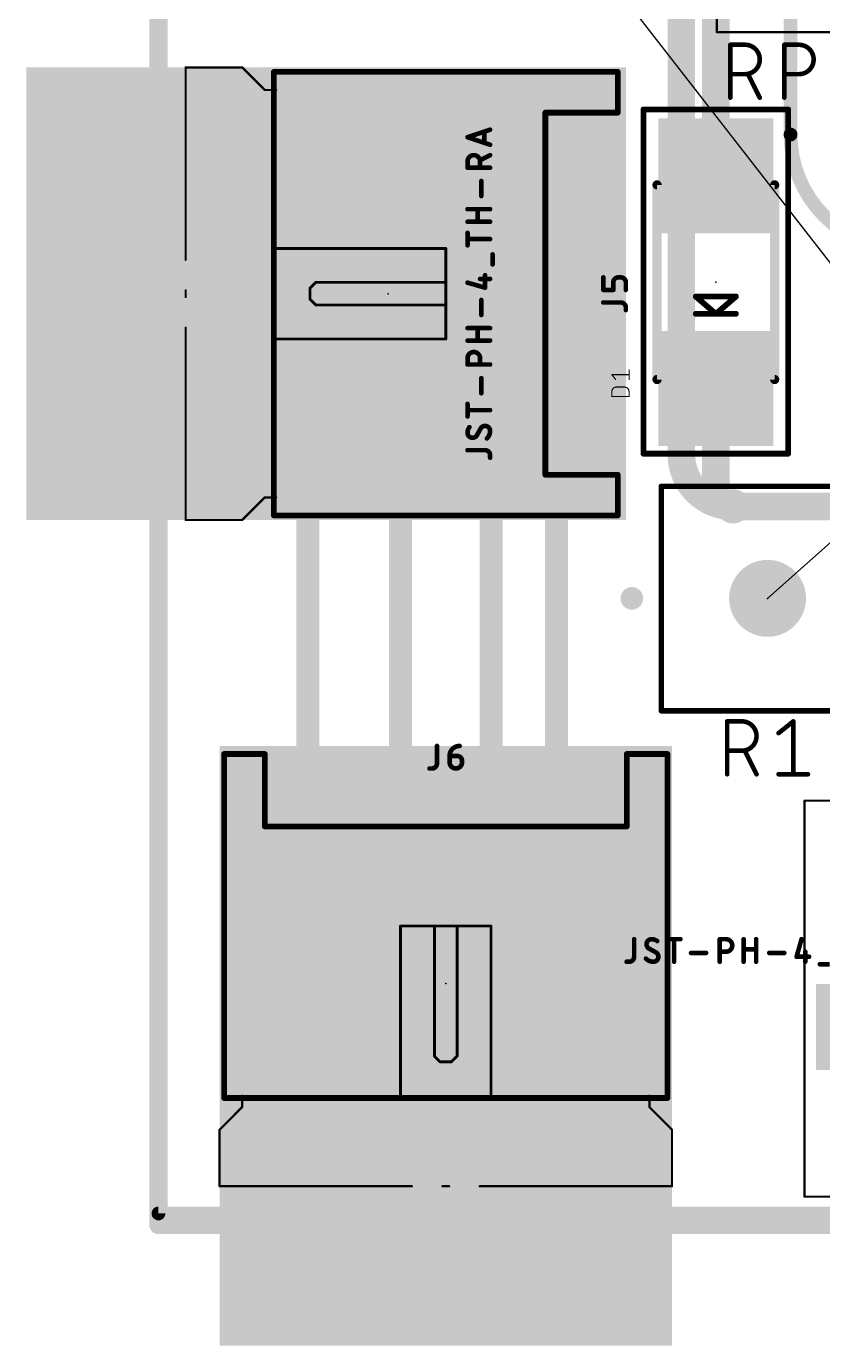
# Model space of a CAD drawing. Extents: x 33.9 to 86.6, y 2.2 to 57.4.
# Drawn here: x 33.91 to 51.51, y 2.16 to 31.31 of the extents above; entities that cross this region are included whole.
import ezdxf

# ---------------------------------------------------------------- set-up
doc = ezdxf.new("R2010")
doc.units = 0
for name, color, linetype in [('1', 12, 'CONTINUOUS'), ('16', 132, 'CONTINUOUS'), ('17', 110, 'CONTINUOUS'), ('18', 110, 'CONTINUOUS'), ('19', 53, 'CONTINUOUS'), ('20', 31, 'CONTINUOUS'), ('21', 253, 'CONTINUOUS'), ('23', 53, 'CONTINUOUS'), ('25', 253, 'CONTINUOUS'), ('27', 253, 'CONTINUOUS'), ('39', 12, 'CONTINUOUS'), ('51', 253, 'CONTINUOUS')]:
    doc.layers.add(name, color=color, linetype=linetype)

# ---------------------------------------------------------------- blocks, each defined once
blk = doc.blocks.new('RECT')
blk.add_solid([(-0.5, -0.5), (0.5, -0.5), (-0.5, 0.5), (0.5, 0.5)])
blk = doc.blocks.new('SQUAREP')
blk.add_solid([(-0.5, -0.5), (0.5, -0.5), (-0.5, 0.5), (0.5, 0.5)])
blk = doc.blocks.new('ROUNDP')
at = {"const_width": 0.5}
blk.add_lwpolyline([(0, -0.25, 1), (0, 0.25, 1), (0, -0.25)], format="xyb", dxfattribs=at)
blk = doc.blocks.new('ROUNDV')
at = {"const_width": 0.5}
blk.add_lwpolyline([(0, -0.25, 1), (0, 0.25, 1), (0, -0.25)], format="xyb", dxfattribs=at)

msp = doc.modelspace()

# ---------------------------------------------------------------- linework, layer by layer
at = {"layer": '1'}
for points, const_width in [([(50.8, 33.02), (50.8, 28.915)], 0.3048), ([(49.149, 31.75), (49.149, 28.0035)], 0.6096), ([(45.63, 28.4), (42.672, 28.4)], 0.508), ([(45.63, 26.4), (44.72, 26.4)], 0.508), ([(40.132, 25.86), (40.132, 13.928)], 0.508), ([(42.18, 23.86), (42.18, 13.88)], 0.508), ([(49.149, 21.082), (49.149, 23.3045)], 0.6096), ([(44.18, 22.95), (44.18, 13.88)], 0.508), ([(45.63, 22.4), (45.63, 14.43)], 0.508)]:
    msp.add_lwpolyline(points, dxfattribs=dict(at, const_width=const_width))
for points, const_width in [([(50.8, 28.915, 0.4142), (53.34, 26.375)], 0.3048), ([(50.8762, 28.915, 1), (50.7238, 28.915)], 0.1524), ([(50.7238, 28.915, 1), (50.8762, 28.915)], 0.1524), ([(42.672, 28.4, 0.4142), (40.132, 25.86)], 0.508), ([(42.672, 28.527, 1), (42.672, 28.273)], 0.254), ([(42.672, 28.273, 1), (42.672, 28.527)], 0.254), ([(45.63, 28.273, 1), (45.63, 28.527)], 0.254), ([(48.9966, 28.0035, 1), (49.3014, 28.0035)], 0.3048), ([(44.72, 26.4, 0.4142), (42.18, 23.86)], 0.508), ([(44.72, 26.527, 1), (44.72, 26.273)], 0.254), ([(44.72, 26.273, 1), (44.72, 26.527)], 0.254), ([(45.63, 26.273, 1), (45.63, 26.527)], 0.254), ([(40.259, 25.86, 1), (40.005, 25.86)], 0.254), ([(40.005, 25.86, 1), (40.259, 25.86)], 0.254), ([(45.63, 24.4, 0.4142), (44.18, 22.95)], 0.508), ([(45.63, 24.273, 1), (45.63, 24.527)], 0.254), ([(42.307, 23.86, 1), (42.053, 23.86)], 0.254), ([(42.053, 23.86, 1), (42.307, 23.86)], 0.254), ([(49.3014, 23.3045, 1), (48.9966, 23.3045)], 0.3048), ([(44.307, 22.95, 1), (44.053, 22.95)], 0.254), ([(44.053, 22.95, 1), (44.307, 22.95)], 0.254), ([(45.757, 22.4, 1), (45.503, 22.4)], 0.254), ([(49.149, 21.082, 0.4142), (49.53, 20.701)], 0.6096), ([(49.3014, 21.082, 1), (48.9966, 21.082)], 0.3048), ([(48.9966, 21.082, 1), (49.3014, 21.082)], 0.3048), ([(49.53, 20.5486, 1), (49.53, 20.8534)], 0.3048), ([(45.63, 14.43, 0.4142), (46.18, 13.88)], 0.508), ([(45.757, 14.43, 1), (45.503, 14.43)], 0.254), ([(45.503, 14.43, 1), (45.757, 14.43)], 0.254), ([(40.132, 13.928, 0.4142), (40.18, 13.88)], 0.508), ([(40.259, 13.928, 1), (40.005, 13.928)], 0.254), ([(40.005, 13.928, 1), (40.259, 13.928)], 0.254), ([(40.18, 13.753, 1), (40.18, 14.007)], 0.254), ([(42.053, 13.88, 1), (42.307, 13.88)], 0.254), ([(44.053, 13.88, 1), (44.307, 13.88)], 0.254), ([(46.18, 13.753, 1), (46.18, 14.007)], 0.254)]:
    msp.add_lwpolyline(points, format="xyb", dxfattribs=dict(at, const_width=const_width))
at = {"layer": '16'}
for points, const_width in [([(48.387, 50.927), (48.387, 21.844)], 0.6096), ([(36.83, 45.72), (36.83, 5.08)], 0.3048), ([(62.23, 20.701), (49.53, 20.701)], 0.6096), ([(36.83, 5.08), (80.01, 5.08)], 0.3048)]:
    msp.add_lwpolyline(points, dxfattribs=dict(at, const_width=const_width))
for points, const_width in [([(48.387, 21.844, 0.4142), (49.53, 20.701)], 0.6096), ([(48.5394, 21.844, 1), (48.2346, 21.844)], 0.3048), ([(48.387, 21.844, 0.4142), (49.53, 20.701)], 0.6096), ([(48.5394, 21.844, 1), (48.2346, 21.844)], 0.3048), ([(48.2346, 21.844, 1), (48.5394, 21.844)], 0.3048), ([(49.53, 20.8534, 1), (49.53, 20.5486)], 0.3048), ([(49.53, 20.5486, 1), (49.53, 20.8534)], 0.3048), ([(49.53, 20.5486, 1), (49.53, 20.8534)], 0.3048), ([(36.83, 5.1562, 1), (36.83, 5.0038)], 0.1524), ([(36.7538, 5.08, 1), (36.9062, 5.08)], 0.1524)]:
    msp.add_lwpolyline(points, format="xyb", dxfattribs=dict(at, const_width=const_width))
at = {"layer": '19'}
for p, q in [((53.591, 23.622), (39.37, 41.91)), ((50.292, 18.669), (53.721, 21.717))]:
    msp.add_line(p, q, dxfattribs=at)
at = {"layer": '20', "const_width": 0.4064}
for points in [[(36.83, 43.18), (36.83, 4.826)], [(79.756, 4.826), (36.83, 4.826)]]:
    msp.add_lwpolyline(points, dxfattribs=at)
at = {"layer": '20', "const_width": 0.2032}
for points in [[(36.83, 4.9276, 1), (36.83, 4.7244)], [(36.7284, 4.826, 1), (36.9316, 4.826)]]:
    msp.add_lwpolyline(points, format="xyb", dxfattribs=at)
at = {"layer": '21'}
for points, const_width in [([(39.38, 20.5), (39.38, 30.3)], 0.127), ([(39.38, 30.3), (46.98, 30.3)], 0.127), ([(46.98, 30.3), (46.98, 29.4)], 0.127), ([(46.98, 29.4), (45.38, 29.4)], 0.127), ([(47.549, 21.865), (47.549, 29.47)], 0.127), ([(47.549, 29.47), (47.755, 29.47)], 0.127), ([(47.755, 29.47), (47.8125, 29.47)], 0.127), ([(47.755, 29.47), (50.749, 29.47)], 0.127), ([(50.749, 29.47), (50.749, 21.865)], 0.127), ([(49.5935, 25.3365), (48.7045, 25.3365)], 0.127), ([(48.7045, 25.3365), (49.149, 24.9555)], 0.127), ([(49.149, 24.9555), (49.5935, 25.3365)], 0.127), ([(49.5935, 24.9555), (48.7045, 24.9555)], 0.127), ([(50.295, 21.865), (47.549, 21.865)], 0.127), ([(50.543, 21.865), (50.295, 21.865)], 0.127), ([(50.749, 21.865), (50.295, 21.865)], 0.127), ([(45.38, 21.4), (46.98, 21.4)], 0.127), ([(46.98, 21.4), (46.98, 20.5)], 0.127), ([(47.942, 16.184), (47.942, 21.144)], 0.12), ([(47.942, 21.144), (57.722, 21.144)], 0.12), ([(46.98, 20.5), (39.38, 20.5)], 0.127), ([(57.722, 16.184), (47.942, 16.184)], 0.12), ([(38.28, 7.63), (38.28, 15.23)], 0.127), ([(38.28, 15.23), (39.18, 15.23)], 0.127), ([(39.18, 15.23), (39.18, 13.63)], 0.127), ([(47.18, 13.63), (47.18, 15.23)], 0.127), ([(47.18, 15.23), (48.08, 15.23)], 0.127), ([(48.08, 15.23), (48.08, 7.63)], 0.127), ([(48.08, 7.63), (38.28, 7.63)], 0.127)]:
    msp.add_lwpolyline(points, dxfattribs=dict(at, const_width=const_width))
for points, const_width in [([(39.4118, 30.3, 1), (39.3483, 30.3)], 0.0635), ([(39.38, 30.3317, 1), (39.38, 30.2683)], 0.0635), ([(47.0118, 30.3, 1), (46.9483, 30.3)], 0.0635), ([(46.98, 30.2683, 1), (46.98, 30.3317)], 0.0635), ([(45.38, 29.4318, 1), (45.38, 29.3683)], 0.0635), ([(46.98, 29.3683, 1), (46.98, 29.4318)], 0.0635), ([(47.5808, 29.47, 1), (47.5172, 29.47)], 0.0635), ([(47.549, 29.5018, 1), (47.549, 29.4383)], 0.0635), ([(47.755, 29.5018, 1), (47.755, 29.4383)], 0.0635), ([(47.755, 29.5018, 1), (47.755, 29.4383)], 0.0635), ([(47.755, 29.4383, 1), (47.755, 29.5018)], 0.0635), ([(47.8125, 29.4383, 1), (47.8125, 29.5018)], 0.0635), ([(50.7808, 29.47, 1), (50.7172, 29.47)], 0.0635), ([(50.749, 29.4383, 1), (50.749, 29.5018)], 0.0635), ([(46.9483, 29.4, 1), (47.0118, 29.4)], 0.0635), ([(48.7045, 25.3682, 1), (48.7045, 25.3048)], 0.0635), ([(48.7252, 25.3606, 1), (48.6838, 25.3124)], 0.0635), ([(49.6142, 25.3124, 1), (49.5728, 25.3606)], 0.0635), ([(49.5935, 25.3048, 1), (49.5935, 25.3682)], 0.0635), ([(48.7045, 24.9872, 1), (48.7045, 24.9238)], 0.0635), ([(49.1283, 24.9796, 1), (49.1697, 24.9314)], 0.0635), ([(49.1283, 24.9314, 1), (49.1697, 24.9796)], 0.0635), ([(49.5935, 24.9238, 1), (49.5935, 24.9872)], 0.0635), ([(47.549, 21.8968, 1), (47.549, 21.8333)], 0.0635), ([(47.5172, 21.865, 1), (47.5808, 21.865)], 0.0635), ([(50.295, 21.8968, 1), (50.295, 21.8333)], 0.0635), ([(50.295, 21.8968, 1), (50.295, 21.8333)], 0.0635), ([(50.295, 21.8333, 1), (50.295, 21.8968)], 0.0635), ([(50.543, 21.8333, 1), (50.543, 21.8968)], 0.0635), ([(50.7172, 21.865, 1), (50.7808, 21.865)], 0.0635), ([(50.749, 21.8333, 1), (50.749, 21.8968)], 0.0635), ([(45.38, 21.4318, 1), (45.38, 21.3683)], 0.0635), ([(47.0118, 21.4, 1), (46.9483, 21.4)], 0.0635), ([(46.98, 21.3683, 1), (46.98, 21.4318)], 0.0635), ([(47.972, 21.144, 1), (47.912, 21.144)], 0.06), ([(47.942, 21.174, 1), (47.942, 21.114)], 0.06), ([(39.38, 20.5317, 1), (39.38, 20.4683)], 0.0635), ([(39.3483, 20.5, 1), (39.4118, 20.5)], 0.0635), ([(46.9483, 20.5, 1), (47.0118, 20.5)], 0.0635), ([(46.98, 20.4683, 1), (46.98, 20.5317)], 0.0635), ([(47.292, 18.544, 1), (47.292, 18.794, 1), (47.292, 18.544)], 0.25), ([(47.942, 16.214, 1), (47.942, 16.154)], 0.06), ([(47.912, 16.184, 1), (47.972, 16.184)], 0.06), ([(38.3118, 15.23, 1), (38.2482, 15.23)], 0.0635), ([(38.28, 15.2618, 1), (38.28, 15.1982)], 0.0635), ([(39.2118, 15.23, 1), (39.1482, 15.23)], 0.0635), ([(39.18, 15.1982, 1), (39.18, 15.2618)], 0.0635), ([(47.18, 15.2618, 1), (47.18, 15.1982)], 0.0635), ([(47.2118, 15.23, 1), (47.1482, 15.23)], 0.0635), ([(48.1118, 15.23, 1), (48.0483, 15.23)], 0.0635), ([(48.08, 15.1982, 1), (48.08, 15.2618)], 0.0635), ([(39.1482, 13.63, 1), (39.2118, 13.63)], 0.0635), ([(47.1482, 13.63, 1), (47.2118, 13.63)], 0.0635), ([(38.2482, 7.63, 1), (38.3118, 7.63)], 0.0635), ([(38.28, 7.6618, 1), (38.28, 7.5983)], 0.0635), ([(48.0483, 7.63, 1), (48.1118, 7.63)], 0.0635), ([(48.08, 7.5983, 1), (48.08, 7.6618)], 0.0635)]:
    msp.add_lwpolyline(points, format="xyb", dxfattribs=dict(at, const_width=const_width))
at = {"layer": '23'}
for p in [(49.149, 25.654), (41.91, 25.4), (50.292, 18.669), (43.18, 10.16)]:
    msp.add_point(p, dxfattribs=at)
at = {"layer": '25'}
for points, const_width in [([(46.6608, 25.4835), (46.6608, 25.7604)], 0.1016), ([(46.8823, 25.6496), (46.8823, 25.4835)], 0.1016), ([(47.0484, 25.7604), (46.9931, 25.7604)], 0.1016), ([(47.1592, 25.4835), (47.1592, 25.6496)], 0.1016), ([(46.8823, 25.4835), (46.6608, 25.4835)], 0.1016), ([(46.6608, 25.2058), (47.0484, 25.2058)], 0.1016), ([(47.1592, 25.095), (47.1592, 25.0396)], 0.1016), ([(46.935, 23.5047), (46.8503, 23.6105)], 0.0254), ([(46.8503, 23.6105), (47.2313, 23.6105)], 0.0254), ([(47.2313, 23.5047), (47.2313, 23.7163)], 0.0254), ([(46.9561, 23.3384), (47.1255, 23.3384)], 0.0254), ([(46.8503, 23.1267), (46.8503, 23.2325)], 0.0254), ([(47.2313, 23.1267), (46.8503, 23.1267)], 0.0254), ([(47.2313, 23.2325), (47.2313, 23.1267)], 0.0254), ([(49.3996, 14.7828), (49.3996, 15.9512)], 0.1016), ([(49.3996, 15.9512), (49.7242, 15.9512)], 0.1016), ([(50.5353, 15.6916), (50.8598, 15.9512)], 0.1016), ([(50.8598, 15.9512), (50.8598, 14.7828)], 0.1016), ([(42.9858, 15.4092), (42.9858, 15.0216)], 0.1016), ([(43.2635, 15.1877), (43.4296, 15.1877)], 0.1016), ([(43.2635, 15.0492), (43.2635, 15.1877)], 0.1016), ([(49.7242, 15.3021), (49.3996, 15.3021)], 0.1016), ([(50.0487, 14.7828), (49.7891, 15.3021)], 0.1016), ([(42.875, 14.9108), (42.8196, 14.9108)], 0.1016), ([(43.5404, 15.0769), (43.5404, 15.0492)], 0.1016), ([(50.5353, 14.7828), (51.1844, 14.7828)], 0.1016)]:
    msp.add_lwpolyline(points, dxfattribs=dict(at, const_width=const_width))
for points, const_width in [([(46.6862, 25.7604, 1), (46.6354, 25.7604)], 0.0508), ([(46.9931, 25.7604, 0.4142), (46.8823, 25.6496)], 0.1016), ([(46.9077, 25.6496, 1), (46.8569, 25.6496)], 0.0508), ([(46.8569, 25.6496, 1), (46.9077, 25.6496)], 0.0508), ([(46.9931, 25.7858, 1), (46.9931, 25.735)], 0.0508), ([(46.9931, 25.735, 1), (46.9931, 25.7858)], 0.0508), ([(47.1592, 25.6496, 0.4142), (47.0484, 25.7604)], 0.1016), ([(47.0484, 25.7858, 1), (47.0484, 25.735)], 0.0508), ([(47.0484, 25.735, 1), (47.0484, 25.7858)], 0.0508), ([(47.1846, 25.6496, 1), (47.1338, 25.6496)], 0.0508), ([(47.1338, 25.6496, 1), (47.1846, 25.6496)], 0.0508), ([(46.6608, 25.5089, 1), (46.6608, 25.4581)], 0.0508), ([(46.6354, 25.4835, 1), (46.6862, 25.4835)], 0.0508), ([(46.8569, 25.4835, 1), (46.9077, 25.4835)], 0.0508), ([(46.8823, 25.4581, 1), (46.8823, 25.5089)], 0.0508), ([(47.1338, 25.4835, 1), (47.1846, 25.4835)], 0.0508), ([(46.6608, 25.2312, 1), (46.6608, 25.1804)], 0.0508), ([(47.1592, 25.095, 0.4142), (47.0484, 25.2058)], 0.1016), ([(47.0484, 25.2312, 1), (47.0484, 25.1804)], 0.0508), ([(47.0484, 25.1804, 1), (47.0484, 25.2312)], 0.0508), ([(47.1846, 25.095, 1), (47.1338, 25.095)], 0.0508), ([(47.1338, 25.095, 1), (47.1846, 25.095)], 0.0508), ([(47.1338, 25.0396, 1), (47.1846, 25.0396)], 0.0508), ([(46.8553, 23.6144, 1), (46.8453, 23.6065)], 0.0127), ([(46.8503, 23.6168, 1), (46.8503, 23.6041)], 0.0127), ([(47.2377, 23.7163, 1), (47.225, 23.7163)], 0.0127), ([(47.2313, 23.6041, 1), (47.2313, 23.6168)], 0.0127), ([(46.9561, 23.3384, 0.4142), (46.8503, 23.2325)], 0.0254), ([(46.93, 23.5007, 1), (46.9399, 23.5086)], 0.0127), ([(46.9561, 23.3447, 1), (46.9561, 23.332)], 0.0127), ([(46.9561, 23.332, 1), (46.9561, 23.3447)], 0.0127), ([(47.2313, 23.2325, 0.4142), (47.1255, 23.3384)], 0.0254), ([(47.1255, 23.3447, 1), (47.1255, 23.332)], 0.0127), ([(47.1255, 23.332, 1), (47.1255, 23.3447)], 0.0127), ([(47.225, 23.5047, 1), (47.2377, 23.5047)], 0.0127), ([(46.8503, 23.1331, 1), (46.8503, 23.1203)], 0.0127), ([(46.8567, 23.2325, 1), (46.844, 23.2325)], 0.0127), ([(46.844, 23.2325, 1), (46.8567, 23.2325)], 0.0127), ([(46.844, 23.1267, 1), (46.8567, 23.1267)], 0.0127), ([(47.2377, 23.2325, 1), (47.225, 23.2325)], 0.0127), ([(47.225, 23.2325, 1), (47.2377, 23.2325)], 0.0127), ([(47.225, 23.1267, 1), (47.2377, 23.1267)], 0.0127), ([(47.2313, 23.1203, 1), (47.2313, 23.1331)], 0.0127), ([(49.425, 15.9512, 1), (49.3742, 15.9512)], 0.0508), ([(49.3996, 15.9766, 1), (49.3996, 15.9258)], 0.0508), ([(49.7242, 15.3021, 1), (49.7242, 15.9512)], 0.1016), ([(49.7242, 15.9766, 1), (49.7242, 15.9258)], 0.0508), ([(49.7242, 15.9258, 1), (49.7242, 15.9766)], 0.0508), ([(50.8852, 15.9512, 1), (50.8344, 15.9512)], 0.0508), ([(50.8757, 15.9314, 1), (50.8439, 15.971)], 0.0508), ([(43.0112, 15.4092, 1), (42.9604, 15.4092)], 0.0508), ([(43.485, 15.4092, 0.4142), (43.2635, 15.1877)], 0.1016), ([(43.485, 15.3838, 1), (43.485, 15.4346)], 0.0508), ([(50.5194, 15.7114, 1), (50.5511, 15.6717)], 0.0508), ([(43.2635, 15.2131, 1), (43.2635, 15.1623)], 0.0508), ([(43.2889, 15.1877, 1), (43.2381, 15.1877)], 0.0508), ([(43.2381, 15.1877, 1), (43.2889, 15.1877)], 0.0508), ([(43.5404, 15.0769, 0.4142), (43.4296, 15.1877)], 0.1016), ([(43.4296, 15.2131, 1), (43.4296, 15.1623)], 0.0508), ([(43.4296, 15.1623, 1), (43.4296, 15.2131)], 0.0508), ([(49.3996, 15.3275, 1), (49.3996, 15.2767)], 0.0508), ([(49.7242, 15.3275, 1), (49.7242, 15.2767)], 0.0508), ([(49.7242, 15.2767, 1), (49.7242, 15.3275)], 0.0508), ([(49.8118, 15.3134, 1), (49.7664, 15.2907)], 0.0508), ([(42.8196, 14.9362, 1), (42.8196, 14.8854)], 0.0508), ([(42.875, 14.9108, 0.4142), (42.9858, 15.0216)], 0.1016), ([(42.875, 14.9362, 1), (42.875, 14.8854)], 0.0508), ([(42.875, 14.8854, 1), (42.875, 14.9362)], 0.0508), ([(43.0112, 15.0216, 1), (42.9604, 15.0216)], 0.0508), ([(42.9604, 15.0216, 1), (43.0112, 15.0216)], 0.0508), ([(43.2635, 15.0492, 1), (43.5404, 15.0492)], 0.1016), ([(43.2889, 15.0492, 1), (43.2381, 15.0492)], 0.0508), ([(43.2381, 15.0492, 1), (43.2889, 15.0492)], 0.0508), ([(43.5658, 15.0769, 1), (43.515, 15.0769)], 0.0508), ([(43.515, 15.0769, 1), (43.5658, 15.0769)], 0.0508), ([(43.5658, 15.0492, 1), (43.515, 15.0492)], 0.0508), ([(43.515, 15.0492, 1), (43.5658, 15.0492)], 0.0508), ([(49.3742, 14.7828, 1), (49.425, 14.7828)], 0.0508), ([(50.026, 14.7714, 1), (50.0715, 14.7942)], 0.0508), ([(50.5353, 14.8082, 1), (50.5353, 14.7574)], 0.0508), ([(50.8344, 14.7828, 1), (50.8852, 14.7828)], 0.0508), ([(51.1844, 14.7574, 1), (51.1844, 14.8082)], 0.0508)]:
    msp.add_lwpolyline(points, format="xyb", dxfattribs=dict(at, const_width=const_width))
at = {"layer": '27', "const_width": 0.1016}
for points in [[(49.4708, 29.7308), (49.4708, 30.8992)], [(49.4708, 30.8992), (49.7954, 30.8992)], [(50.6615, 29.7308), (50.6615, 30.8992)], [(50.6615, 30.8992), (50.986, 30.8992)], [(49.7954, 30.2501), (49.4708, 30.2501)], [(50.1199, 29.7308), (49.8603, 30.2501)], [(50.986, 30.2501), (50.6615, 30.2501)], [(43.6608, 28.8571), (44.1592, 29.0232)], [(44.1592, 28.6909), (43.6608, 28.8571)], [(44.0346, 28.9817), (44.0346, 28.7325)], [(43.6608, 28.184), (43.6608, 28.3225)], [(44.1592, 28.4609), (43.9377, 28.3502)], [(43.9377, 28.3225), (43.9377, 28.184)], [(44.1592, 28.184), (43.6608, 28.184)], [(43.9654, 27.5569), (43.9654, 27.8892)], [(43.6608, 27.2675), (44.1592, 27.2675)], [(43.8823, 26.9906), (43.8823, 27.2675)], [(44.1592, 26.9906), (43.6608, 26.9906)], [(43.6608, 26.4686), (43.6608, 26.7455)], [(44.1592, 26.6071), (43.6608, 26.6071)], [(44.2146, 26.0463), (44.2146, 26.2678)], [(43.6608, 25.6434), (44.0484, 25.5326)], [(43.9377, 25.7264), (44.1592, 25.7264)], [(44.0484, 25.5326), (44.0484, 25.8095)], [(43.9654, 24.9289), (43.9654, 25.2612)], [(43.6608, 24.6395), (44.1592, 24.6395)], [(43.8823, 24.3626), (43.8823, 24.6395)], [(44.1592, 24.3626), (43.6608, 24.3626)], [(43.6608, 23.8351), (43.6608, 23.9735)], [(43.9377, 23.9735), (43.9377, 23.8351)], [(44.1592, 23.8351), (43.6608, 23.8351)], [(43.9654, 23.2009), (43.9654, 23.5332)], [(43.6608, 22.6886), (43.6608, 22.9655)], [(44.1592, 22.8271), (43.6608, 22.8271)], [(43.9515, 22.4241), (43.8685, 22.2719)], [(43.6608, 21.9429), (44.0484, 21.9429)], [(44.1592, 21.8322), (44.1592, 21.7768)], [(47.3429, 11.1392), (47.3429, 10.7516)], [(48.0886, 11.1392), (48.3655, 11.1392)], [(48.2271, 10.6408), (48.2271, 11.1392)], [(49.2351, 10.6408), (49.2351, 11.1392)], [(49.2351, 11.1392), (49.3735, 11.1392)], [(49.7626, 10.6408), (49.7626, 11.1392)], [(50.0395, 11.1392), (50.0395, 10.6408)], [(51.0434, 11.1392), (50.9326, 10.7516)], [(47.8241, 10.8485), (47.6719, 10.9315)], [(48.6009, 10.8346), (48.9332, 10.8346)], [(49.3735, 10.8623), (49.2351, 10.8623)], [(49.7626, 10.9177), (50.0395, 10.9177)], [(50.3289, 10.8346), (50.6612, 10.8346)], [(50.9326, 10.7516), (51.2095, 10.7516)], [(51.1264, 10.8623), (51.1264, 10.6408)], [(47.2322, 10.6408), (47.1768, 10.6408)], [(51.4463, 10.5854), (51.6678, 10.5854)]]:
    msp.add_lwpolyline(points, dxfattribs=at)
at = {"layer": '27'}
for points, const_width in [([(49.4962, 30.8992, 1), (49.4454, 30.8992)], 0.0508), ([(49.4708, 30.9246, 1), (49.4708, 30.8738)], 0.0508), ([(49.7954, 30.2501, 1), (49.7954, 30.8992)], 0.1016), ([(49.7954, 30.9246, 1), (49.7954, 30.8738)], 0.0508), ([(49.7954, 30.8738, 1), (49.7954, 30.9246)], 0.0508), ([(50.6869, 30.8992, 1), (50.6361, 30.8992)], 0.0508), ([(50.6615, 30.9246, 1), (50.6615, 30.8738)], 0.0508), ([(50.986, 30.2501, 1), (50.986, 30.8992)], 0.1016), ([(50.986, 30.9246, 1), (50.986, 30.8738)], 0.0508), ([(50.986, 30.8738, 1), (50.986, 30.9246)], 0.0508), ([(49.4708, 30.2755, 1), (49.4708, 30.2247)], 0.0508), ([(49.7954, 30.2755, 1), (49.7954, 30.2247)], 0.0508), ([(49.7954, 30.2247, 1), (49.7954, 30.2755)], 0.0508), ([(49.883, 30.2614, 1), (49.8375, 30.2387)], 0.0508), ([(50.6615, 30.2755, 1), (50.6615, 30.2247)], 0.0508), ([(50.986, 30.2755, 1), (50.986, 30.2247)], 0.0508), ([(50.986, 30.2247, 1), (50.986, 30.2755)], 0.0508), ([(49.4454, 29.7308, 1), (49.4962, 29.7308)], 0.0508), ([(50.0972, 29.7194, 1), (50.1426, 29.7422)], 0.0508), ([(50.6361, 29.7308, 1), (50.6869, 29.7308)], 0.0508), ([(43.6688, 28.8812, 1), (43.6528, 28.833)], 0.0508), ([(43.6528, 28.8812, 1), (43.6688, 28.833)], 0.0508), ([(44.06, 28.9817, 1), (44.0092, 28.9817)], 0.0508), ([(44.1672, 28.9991, 1), (44.1512, 29.0473)], 0.0508), ([(44.0092, 28.7325, 1), (44.06, 28.7325)], 0.0508), ([(44.1512, 28.6668, 1), (44.1672, 28.715)], 0.0508), ([(43.9377, 28.3225, 1), (43.6608, 28.3225)], 0.1016), ([(43.6862, 28.3225, 1), (43.6354, 28.3225)], 0.0508), ([(43.6354, 28.3225, 1), (43.6862, 28.3225)], 0.0508), ([(43.9263, 28.3729, 1), (43.949, 28.3275)], 0.0508), ([(43.9631, 28.3225, 1), (43.9123, 28.3225)], 0.0508), ([(43.9123, 28.3225, 1), (43.9631, 28.3225)], 0.0508), ([(44.1706, 28.4382, 1), (44.1478, 28.4836)], 0.0508), ([(43.6608, 28.2094, 1), (43.6608, 28.1586)], 0.0508), ([(43.6354, 28.184, 1), (43.6862, 28.184)], 0.0508), ([(43.9123, 28.184, 1), (43.9631, 28.184)], 0.0508), ([(44.1592, 28.1586, 1), (44.1592, 28.2094)], 0.0508), ([(43.9908, 27.8892, 1), (43.94, 27.8892)], 0.0508), ([(43.94, 27.5569, 1), (43.9908, 27.5569)], 0.0508), ([(43.6608, 27.2929, 1), (43.6608, 27.2421)], 0.0508), ([(43.9077, 27.2675, 1), (43.8569, 27.2675)], 0.0508), ([(44.1592, 27.2421, 1), (44.1592, 27.2929)], 0.0508), ([(43.6608, 27.016, 1), (43.6608, 26.9652)], 0.0508), ([(43.8569, 26.9906, 1), (43.9077, 26.9906)], 0.0508), ([(44.1592, 26.9652, 1), (44.1592, 27.016)], 0.0508), ([(43.6862, 26.7455, 1), (43.6354, 26.7455)], 0.0508), ([(43.6608, 26.6325, 1), (43.6608, 26.5817)], 0.0508), ([(44.1592, 26.5817, 1), (44.1592, 26.6325)], 0.0508), ([(43.6354, 26.4686, 1), (43.6862, 26.4686)], 0.0508), ([(44.24, 26.2678, 1), (44.1892, 26.2678)], 0.0508), ([(44.1892, 26.0463, 1), (44.24, 26.0463)], 0.0508), ([(43.6678, 25.6678, 1), (43.6538, 25.619)], 0.0508), ([(43.9377, 25.7518, 1), (43.9377, 25.701)], 0.0508), ([(44.0738, 25.8095, 1), (44.023, 25.8095)], 0.0508), ([(44.1592, 25.701, 1), (44.1592, 25.7518)], 0.0508), ([(44.023, 25.5326, 1), (44.0738, 25.5326)], 0.0508), ([(44.0415, 25.5082, 1), (44.0554, 25.557)], 0.0508), ([(43.9908, 25.2612, 1), (43.94, 25.2612)], 0.0508), ([(43.94, 24.9289, 1), (43.9908, 24.9289)], 0.0508), ([(43.6608, 24.6649, 1), (43.6608, 24.6141)], 0.0508), ([(43.9077, 24.6395, 1), (43.8569, 24.6395)], 0.0508), ([(44.1592, 24.6141, 1), (44.1592, 24.6649)], 0.0508), ([(43.6608, 24.388, 1), (43.6608, 24.3372)], 0.0508), ([(43.8569, 24.3626, 1), (43.9077, 24.3626)], 0.0508), ([(44.1592, 24.3372, 1), (44.1592, 24.388)], 0.0508), ([(43.9377, 23.9735, 1), (43.6608, 23.9735)], 0.1016), ([(43.6862, 23.9735, 1), (43.6354, 23.9735)], 0.0508), ([(43.6354, 23.9735, 1), (43.6862, 23.9735)], 0.0508), ([(43.9631, 23.9735, 1), (43.9123, 23.9735)], 0.0508), ([(43.9123, 23.9735, 1), (43.9631, 23.9735)], 0.0508), ([(43.6608, 23.8605, 1), (43.6608, 23.8097)], 0.0508), ([(43.6354, 23.8351, 1), (43.6862, 23.8351)], 0.0508), ([(43.9123, 23.8351, 1), (43.9631, 23.8351)], 0.0508), ([(44.1592, 23.8097, 1), (44.1592, 23.8605)], 0.0508), ([(43.9908, 23.5332, 1), (43.94, 23.5332)], 0.0508), ([(43.94, 23.2009, 1), (43.9908, 23.2009)], 0.0508), ([(43.6862, 22.9655, 1), (43.6354, 22.9655)], 0.0508), ([(43.6608, 22.8525, 1), (43.6608, 22.8017)], 0.0508), ([(44.1592, 22.8017, 1), (44.1592, 22.8525)], 0.0508), ([(43.6354, 22.6886, 1), (43.6862, 22.6886)], 0.0508), ([(43.7023, 22.4518, 0.1623), (43.6608, 22.3272)], 0.1016), ([(43.7227, 22.4366, 1), (43.682, 22.4671)], 0.0508), ([(44.0484, 22.4795, 0.2656), (43.9515, 22.4241)], 0.1016), ([(43.9297, 22.437, 1), (43.9734, 22.4112)], 0.0508), ([(43.9738, 22.412, 1), (43.9292, 22.4363)], 0.0508), ([(44.1592, 22.3688, 0.4142), (44.0484, 22.4795)], 0.1016), ([(44.0484, 22.5049, 1), (44.0484, 22.4541)], 0.0508), ([(44.0484, 22.4541, 1), (44.0484, 22.5049)], 0.0508), ([(43.6608, 22.3272, 0.4142), (43.7716, 22.2165)], 0.1016), ([(43.6862, 22.3272, 1), (43.6354, 22.3272)], 0.0508), ([(43.6354, 22.3272, 1), (43.6862, 22.3272)], 0.0508), ([(43.7716, 22.2165, 0.2656), (43.8685, 22.2719)], 0.1016), ([(43.7716, 22.2419, 1), (43.7716, 22.1911)], 0.0508), ([(43.7716, 22.1911, 1), (43.7716, 22.2419)], 0.0508), ([(43.8462, 22.284, 1), (43.8908, 22.2597)], 0.0508), ([(43.8904, 22.259, 1), (43.8466, 22.2848)], 0.0508), ([(44.09, 22.2026, 0.2), (44.1592, 22.3688)], 0.1016), ([(44.0721, 22.2207, 1), (44.1079, 22.1846)], 0.0508), ([(44.1846, 22.3688, 1), (44.1338, 22.3688)], 0.0508), ([(44.1338, 22.3688, 1), (44.1846, 22.3688)], 0.0508), ([(43.6608, 21.9683, 1), (43.6608, 21.9175)], 0.0508), ([(44.1592, 21.8322, 0.4142), (44.0484, 21.9429)], 0.1016), ([(44.0484, 21.9683, 1), (44.0484, 21.9175)], 0.0508), ([(44.0484, 21.9175, 1), (44.0484, 21.9683)], 0.0508), ([(44.1846, 21.8322, 1), (44.1338, 21.8322)], 0.0508), ([(44.1338, 21.8322, 1), (44.1846, 21.8322)], 0.0508), ([(44.1338, 21.7768, 1), (44.1846, 21.7768)], 0.0508), ([(47.3683, 11.1392, 1), (47.3175, 11.1392)], 0.0508), ([(47.7272, 11.1392, 0.4142), (47.6165, 11.0284)], 0.1016), ([(47.6165, 11.0284, 0.2656), (47.6719, 10.9315)], 0.1016), ([(47.6419, 11.0284, 1), (47.5911, 11.0284)], 0.0508), ([(47.8518, 11.0977, 0.1623), (47.7272, 11.1392)], 0.1016), ([(47.7272, 11.1646, 1), (47.7272, 11.1138)], 0.0508), ([(47.7272, 11.1138, 1), (47.7272, 11.1646)], 0.0508), ([(47.8366, 11.0773, 1), (47.8671, 11.118)], 0.0508), ([(48.0886, 11.1646, 1), (48.0886, 11.1138)], 0.0508), ([(48.2525, 11.1392, 1), (48.2017, 11.1392)], 0.0508), ([(48.3655, 11.1138, 1), (48.3655, 11.1646)], 0.0508), ([(49.2605, 11.1392, 1), (49.2097, 11.1392)], 0.0508), ([(49.2351, 11.1646, 1), (49.2351, 11.1138)], 0.0508), ([(49.3735, 10.8623, 1), (49.3735, 11.1392)], 0.1016), ([(49.3735, 11.1646, 1), (49.3735, 11.1138)], 0.0508), ([(49.3735, 11.1138, 1), (49.3735, 11.1646)], 0.0508), ([(49.788, 11.1392, 1), (49.7372, 11.1392)], 0.0508), ([(50.0649, 11.1392, 1), (50.0141, 11.1392)], 0.0508), ([(51.0678, 11.1322, 1), (51.019, 11.1462)], 0.0508), ([(47.2322, 10.6408, 0.4142), (47.3429, 10.7516)], 0.1016), ([(47.3683, 10.7516, 1), (47.3175, 10.7516)], 0.0508), ([(47.5911, 11.0284, 1), (47.6419, 11.0284)], 0.0508), ([(47.684, 10.9538, 1), (47.6597, 10.9092)], 0.0508), ([(47.659, 10.9096, 1), (47.6847, 10.9534)], 0.0508), ([(47.7688, 10.6408, 0.4142), (47.8795, 10.7516)], 0.1016), ([(47.8795, 10.7516, 0.2656), (47.8241, 10.8485)], 0.1016), ([(47.837, 10.8703, 1), (47.8112, 10.8266)], 0.0508), ([(47.812, 10.8262, 1), (47.8363, 10.8708)], 0.0508), ([(47.9049, 10.7516, 1), (47.8541, 10.7516)], 0.0508), ([(48.6009, 10.86, 1), (48.6009, 10.8092)], 0.0508), ([(48.9332, 10.8092, 1), (48.9332, 10.86)], 0.0508), ([(49.2351, 10.8877, 1), (49.2351, 10.8369)], 0.0508), ([(49.3735, 10.8877, 1), (49.3735, 10.8369)], 0.0508), ([(49.3735, 10.8369, 1), (49.3735, 10.8877)], 0.0508), ([(49.7626, 10.9431, 1), (49.7626, 10.8923)], 0.0508), ([(50.0395, 10.8923, 1), (50.0395, 10.9431)], 0.0508), ([(50.3289, 10.86, 1), (50.3289, 10.8092)], 0.0508), ([(50.6612, 10.8092, 1), (50.6612, 10.86)], 0.0508), ([(50.9326, 10.777, 1), (50.9326, 10.7262)], 0.0508), ([(50.9082, 10.7585, 1), (50.957, 10.7446)], 0.0508), ([(51.1518, 10.8623, 1), (51.101, 10.8623)], 0.0508), ([(51.2095, 10.7262, 1), (51.2095, 10.777)], 0.0508), ([(47.1768, 10.6662, 1), (47.1768, 10.6154)], 0.0508), ([(47.2322, 10.6662, 1), (47.2322, 10.6154)], 0.0508), ([(47.2322, 10.6154, 1), (47.2322, 10.6662)], 0.0508), ([(47.3175, 10.7516, 1), (47.3683, 10.7516)], 0.0508), ([(47.6026, 10.71, 0.2), (47.7688, 10.6408)], 0.1016), ([(47.6207, 10.7279, 1), (47.5846, 10.6921)], 0.0508), ([(47.7688, 10.6662, 1), (47.7688, 10.6154)], 0.0508), ([(47.7688, 10.6154, 1), (47.7688, 10.6662)], 0.0508), ([(47.8541, 10.7516, 1), (47.9049, 10.7516)], 0.0508), ([(48.2017, 10.6408, 1), (48.2525, 10.6408)], 0.0508), ([(49.2097, 10.6408, 1), (49.2605, 10.6408)], 0.0508), ([(49.7372, 10.6408, 1), (49.788, 10.6408)], 0.0508), ([(50.0141, 10.6408, 1), (50.0649, 10.6408)], 0.0508), ([(51.101, 10.6408, 1), (51.1518, 10.6408)], 0.0508), ([(51.4463, 10.6108, 1), (51.4463, 10.56)], 0.0508)]:
    msp.add_lwpolyline(points, format="xyb", dxfattribs=dict(at, const_width=const_width))
at = {"layer": '39', "const_width": 0.05}
for points in [[(49.17, 56.38), (49.17, 31.18)], [(49.17, 31.18), (67.67, 31.18)], [(58.11, 14.2), (51.11, 14.2)], [(51.11, 14.2), (51.11, 5.45)], [(51.11, 5.45), (58.11, 5.45)]]:
    msp.add_lwpolyline(points, dxfattribs=at)
at = {"layer": '39', "const_width": 0.025}
for points in [[(49.17, 31.1925, 1), (49.17, 31.1675)], [(49.1575, 31.18, 1), (49.1825, 31.18)], [(51.11, 14.2125, 1), (51.11, 14.1875)], [(51.1225, 14.2, 1), (51.0975, 14.2)], [(51.11, 5.4625, 1), (51.11, 5.4375)], [(51.0975, 5.45, 1), (51.1225, 5.45)]]:
    msp.add_lwpolyline(points, format="xyb", dxfattribs=at)
at = {"layer": '51'}
for points, const_width in [([(37.43, 26.15), (37.43, 30.4)], 0.05), ([(37.43, 30.4), (38.68, 30.4)], 0.05), ([(38.68, 30.4), (39.18, 29.9)], 0.05), ([(39.18, 29.9), (39.43, 29.9)], 0.05), ([(45.38, 21.4), (45.38, 29.4)], 0.127), ([(47.849, 23.504), (47.849, 27.804)], 0.2032), ([(47.849, 27.804), (50.449, 27.804)], 0.2032), ([(50.449, 27.804), (50.449, 23.504)], 0.2032), ([(43.18, 26.4), (39.43, 26.4)], 0.0625), ([(43.18, 25.65), (43.18, 26.4)], 0.0625), ([(40.18, 25.525), (40.305, 25.65)], 0.0625), ([(40.305, 25.65), (43.18, 25.65)], 0.0625), ([(43.18, 25.15), (43.18, 25.65)], 0.0625), ([(37.43, 25.3275), (37.43, 25.4725)], 0.05), ([(40.18, 25.275), (40.18, 25.525)], 0.0625), ([(40.305, 25.15), (40.18, 25.275)], 0.0625), ([(43.18, 25.15), (40.305, 25.15)], 0.0625), ([(43.18, 24.4), (43.18, 25.15)], 0.0625), ([(37.43, 20.4), (37.43, 24.65)], 0.05), ([(39.43, 24.4), (43.18, 24.4)], 0.0625), ([(50.449, 23.504), (47.849, 23.504)], 0.2032), ([(39.18, 20.9), (38.68, 20.4)], 0.05), ([(39.43, 20.9), (39.18, 20.9)], 0.05), ([(38.68, 20.4), (37.43, 20.4)], 0.05), ([(47.18, 13.63), (39.18, 13.63)], 0.127), ([(42.93, 11.43), (42.18, 11.43)], 0.0625), ([(42.18, 11.43), (42.18, 7.68)], 0.0625), ([(43.43, 11.43), (42.93, 11.43)], 0.0625), ([(42.93, 8.555), (42.93, 11.43)], 0.0625), ([(44.18, 11.43), (43.43, 11.43)], 0.0625), ([(43.43, 11.43), (43.43, 8.555)], 0.0625), ([(44.18, 7.68), (44.18, 11.43)], 0.0625), ([(43.055, 8.43), (42.93, 8.555)], 0.0625), ([(43.305, 8.43), (43.055, 8.43)], 0.0625), ([(43.43, 8.555), (43.305, 8.43)], 0.0625), ([(38.68, 7.43), (38.68, 7.68)], 0.05), ([(47.68, 7.68), (47.68, 7.43)], 0.05), ([(38.18, 6.93), (38.68, 7.43)], 0.05), ([(47.68, 7.43), (48.18, 6.93)], 0.05), ([(38.18, 5.68), (38.18, 6.93)], 0.05), ([(48.18, 6.93), (48.18, 5.68)], 0.05), ([(42.43, 5.68), (38.18, 5.68)], 0.05), ([(43.2525, 5.68), (43.1075, 5.68)], 0.05), ([(48.18, 5.68), (43.93, 5.68)], 0.05)]:
    msp.add_lwpolyline(points, dxfattribs=dict(at, const_width=const_width))
for points, const_width in [([(37.4425, 30.4, 1), (37.4175, 30.4)], 0.025), ([(37.43, 30.4125, 1), (37.43, 30.3875)], 0.025), ([(38.6888, 30.4088, 1), (38.6712, 30.3912)], 0.025), ([(38.68, 30.3875, 1), (38.68, 30.4125)], 0.025), ([(39.18, 29.9125, 1), (39.18, 29.8875)], 0.025), ([(39.1712, 29.8912, 1), (39.1888, 29.9088)], 0.025), ([(39.43, 29.8875, 1), (39.43, 29.9125)], 0.025), ([(45.4118, 29.4, 1), (45.3483, 29.4)], 0.0635), ([(47.8998, 27.804, 1), (47.7982, 27.804)], 0.1016), ([(47.849, 27.8548, 1), (47.849, 27.7532)], 0.1016), ([(50.4998, 27.804, 1), (50.3982, 27.804)], 0.1016), ([(50.449, 27.7532, 1), (50.449, 27.8548)], 0.1016), ([(39.43, 26.4156, 1), (39.43, 26.3844)], 0.0313), ([(43.1956, 26.4, 1), (43.1644, 26.4)], 0.0313), ([(43.18, 26.3844, 1), (43.18, 26.4156)], 0.0313), ([(37.4175, 26.15, 1), (37.4425, 26.15)], 0.025), ([(40.305, 25.6656, 1), (40.305, 25.6344)], 0.0313), ([(40.316, 25.639, 1), (40.294, 25.661)], 0.0313), ([(43.1956, 25.65, 1), (43.1644, 25.65)], 0.0313), ([(43.1644, 25.65, 1), (43.1956, 25.65)], 0.0313), ([(43.18, 25.6344, 1), (43.18, 25.6656)], 0.0313), ([(37.4425, 25.4725, 1), (37.4175, 25.4725)], 0.025), ([(40.1956, 25.525, 1), (40.1644, 25.525)], 0.0313), ([(40.169, 25.536, 1), (40.191, 25.514)], 0.0313), ([(37.4175, 25.3275, 1), (37.4425, 25.3275)], 0.025), ([(40.1644, 25.275, 1), (40.1956, 25.275)], 0.0313), ([(40.191, 25.286, 1), (40.169, 25.264)], 0.0313), ([(40.305, 25.1656, 1), (40.305, 25.1344)], 0.0313), ([(40.294, 25.139, 1), (40.316, 25.161)], 0.0313), ([(43.1956, 25.15, 1), (43.1644, 25.15)], 0.0313), ([(43.1644, 25.15, 1), (43.1956, 25.15)], 0.0313), ([(43.18, 25.1344, 1), (43.18, 25.1656)], 0.0313), ([(37.4425, 24.65, 1), (37.4175, 24.65)], 0.025), ([(39.43, 24.4156, 1), (39.43, 24.3844)], 0.0313), ([(43.1644, 24.4, 1), (43.1956, 24.4)], 0.0313), ([(43.18, 24.3844, 1), (43.18, 24.4156)], 0.0313), ([(47.849, 23.5548, 1), (47.849, 23.4532)], 0.1016), ([(47.7982, 23.504, 1), (47.8998, 23.504)], 0.1016), ([(50.3982, 23.504, 1), (50.4998, 23.504)], 0.1016), ([(50.449, 23.4532, 1), (50.449, 23.5548)], 0.1016), ([(45.3483, 21.4, 1), (45.4118, 21.4)], 0.0635), ([(39.18, 20.9125, 1), (39.18, 20.8875)], 0.025), ([(39.1888, 20.8912, 1), (39.1712, 20.9088)], 0.025), ([(39.43, 20.8875, 1), (39.43, 20.9125)], 0.025), ([(37.43, 20.4125, 1), (37.43, 20.3875)], 0.025), ([(37.4175, 20.4, 1), (37.4425, 20.4)], 0.025), ([(38.6712, 20.4088, 1), (38.6888, 20.3912)], 0.025), ([(38.68, 20.3875, 1), (38.68, 20.4125)], 0.025), ([(39.18, 13.6618, 1), (39.18, 13.5983)], 0.0635), ([(47.18, 13.5983, 1), (47.18, 13.6618)], 0.0635), ([(42.18, 11.4456, 1), (42.18, 11.4144)], 0.0313), ([(42.1956, 11.43, 1), (42.1644, 11.43)], 0.0313), ([(42.93, 11.4456, 1), (42.93, 11.4144)], 0.0313), ([(42.9456, 11.43, 1), (42.9144, 11.43)], 0.0313), ([(42.93, 11.4144, 1), (42.93, 11.4456)], 0.0313), ([(43.43, 11.4456, 1), (43.43, 11.4144)], 0.0313), ([(43.4456, 11.43, 1), (43.4144, 11.43)], 0.0313), ([(43.43, 11.4144, 1), (43.43, 11.4456)], 0.0313), ([(44.1956, 11.43, 1), (44.1644, 11.43)], 0.0313), ([(44.18, 11.4144, 1), (44.18, 11.4456)], 0.0313), ([(42.9144, 8.555, 1), (42.9456, 8.555)], 0.0313), ([(42.941, 8.566, 1), (42.919, 8.544)], 0.0313), ([(43.055, 8.4456, 1), (43.055, 8.4144)], 0.0313), ([(43.044, 8.419, 1), (43.066, 8.441)], 0.0313), ([(43.294, 8.441, 1), (43.316, 8.419)], 0.0313), ([(43.305, 8.4144, 1), (43.305, 8.4456)], 0.0313), ([(43.4144, 8.555, 1), (43.4456, 8.555)], 0.0313), ([(43.441, 8.544, 1), (43.419, 8.566)], 0.0313), ([(38.6925, 7.68, 1), (38.6675, 7.68)], 0.025), ([(42.1644, 7.68, 1), (42.1956, 7.68)], 0.0313), ([(44.1644, 7.68, 1), (44.1956, 7.68)], 0.0313), ([(47.6925, 7.68, 1), (47.6675, 7.68)], 0.025), ([(38.6675, 7.43, 1), (38.6925, 7.43)], 0.025), ([(38.6888, 7.4212, 1), (38.6712, 7.4388)], 0.025), ([(47.6675, 7.43, 1), (47.6925, 7.43)], 0.025), ([(47.6888, 7.4388, 1), (47.6712, 7.4212)], 0.025), ([(38.1925, 6.93, 1), (38.1675, 6.93)], 0.025), ([(38.1712, 6.9388, 1), (38.1888, 6.9212)], 0.025), ([(48.1925, 6.93, 1), (48.1675, 6.93)], 0.025), ([(48.1712, 6.9212, 1), (48.1888, 6.9388)], 0.025), ([(38.18, 5.6925, 1), (38.18, 5.6675)], 0.025), ([(38.1675, 5.68, 1), (38.1925, 5.68)], 0.025), ([(42.43, 5.6675, 1), (42.43, 5.6925)], 0.025), ([(43.1075, 5.6925, 1), (43.1075, 5.6675)], 0.025), ([(43.2525, 5.6675, 1), (43.2525, 5.6925)], 0.025), ([(43.93, 5.6925, 1), (43.93, 5.6675)], 0.025), ([(48.1675, 5.68, 1), (48.1925, 5.68)], 0.025), ([(48.18, 5.6675, 1), (48.18, 5.6925)], 0.025)]:
    msp.add_lwpolyline(points, format="xyb", dxfattribs=dict(at, const_width=const_width))

# ---------------------------------------------------------------- block references
at = {"layer": '1'}
for p, xscale, yscale, rotation in [((49.149, 28.0035), 2.54, 2.54, 270), ((49.149, 23.3045), 2.54, 2.54, 90), ((51.91, 9.2), 1.1, 1.9, 180)]:
    msp.add_blockref('RECT', p, dxfattribs=dict(at, xscale=xscale, yscale=yscale, rotation=rotation))
at = {"layer": '17', "xscale": 1.208, "yscale": 1.208}
for name, p, rotation in [('SQUAREP', (45.63, 28.4), 90), ('SQUAREP', (45.63, 28.4), 90), ('ROUNDP', (45.63, 26.4), 90), ('ROUNDP', (45.63, 26.4), 90), ('ROUNDP', (45.63, 24.4), 90), ('ROUNDP', (45.63, 24.4), 90), ('ROUNDP', (45.63, 22.4), 90), ('ROUNDP', (45.63, 22.4), 90), ('SQUAREP', (40.18, 13.88), 180), ('SQUAREP', (40.18, 13.88), 180), ('ROUNDP', (42.18, 13.88), 180), ('ROUNDP', (42.18, 13.88), 180), ('ROUNDP', (44.18, 13.88), 180), ('ROUNDP', (44.18, 13.88), 180), ('ROUNDP', (46.18, 13.88), 180), ('ROUNDP', (46.18, 13.88), 180)]:
    msp.add_blockref(name, p, dxfattribs=dict(at, rotation=rotation))
at = {"layer": '17', "xscale": 1.7, "yscale": 1.7}
msp.add_blockref('ROUNDP', (50.292, 18.669), dxfattribs=at)
msp.add_blockref('ROUNDP', (50.292, 18.669), dxfattribs=at)
at = {"layer": '18', "xscale": 0.7564, "yscale": 0.7564}
msp.add_blockref('ROUNDV', (49.53, 20.701), dxfattribs=at)
msp.add_blockref('ROUNDV', (49.53, 20.701), dxfattribs=at)
at = {"layer": '39', "xscale": 10, "yscale": 13.25}
for p, rotation in [((40.535, 25.4), 90), ((43.18, 8.785), 180)]:
    msp.add_blockref('RECT', p, dxfattribs=dict(at, rotation=rotation))
at = {"layer": '51'}
for p, xscale, yscale, rotation in [((49.149, 28.154), 0.65, 2.2, 270), ((49.149, 24.2415), 0.675, 2.45, 90), ((49.149, 23.154), 0.65, 2.2, 90)]:
    msp.add_blockref('RECT', p, dxfattribs=dict(at, xscale=xscale, yscale=yscale, rotation=rotation))

doc.saveas('drawing.dxf')
